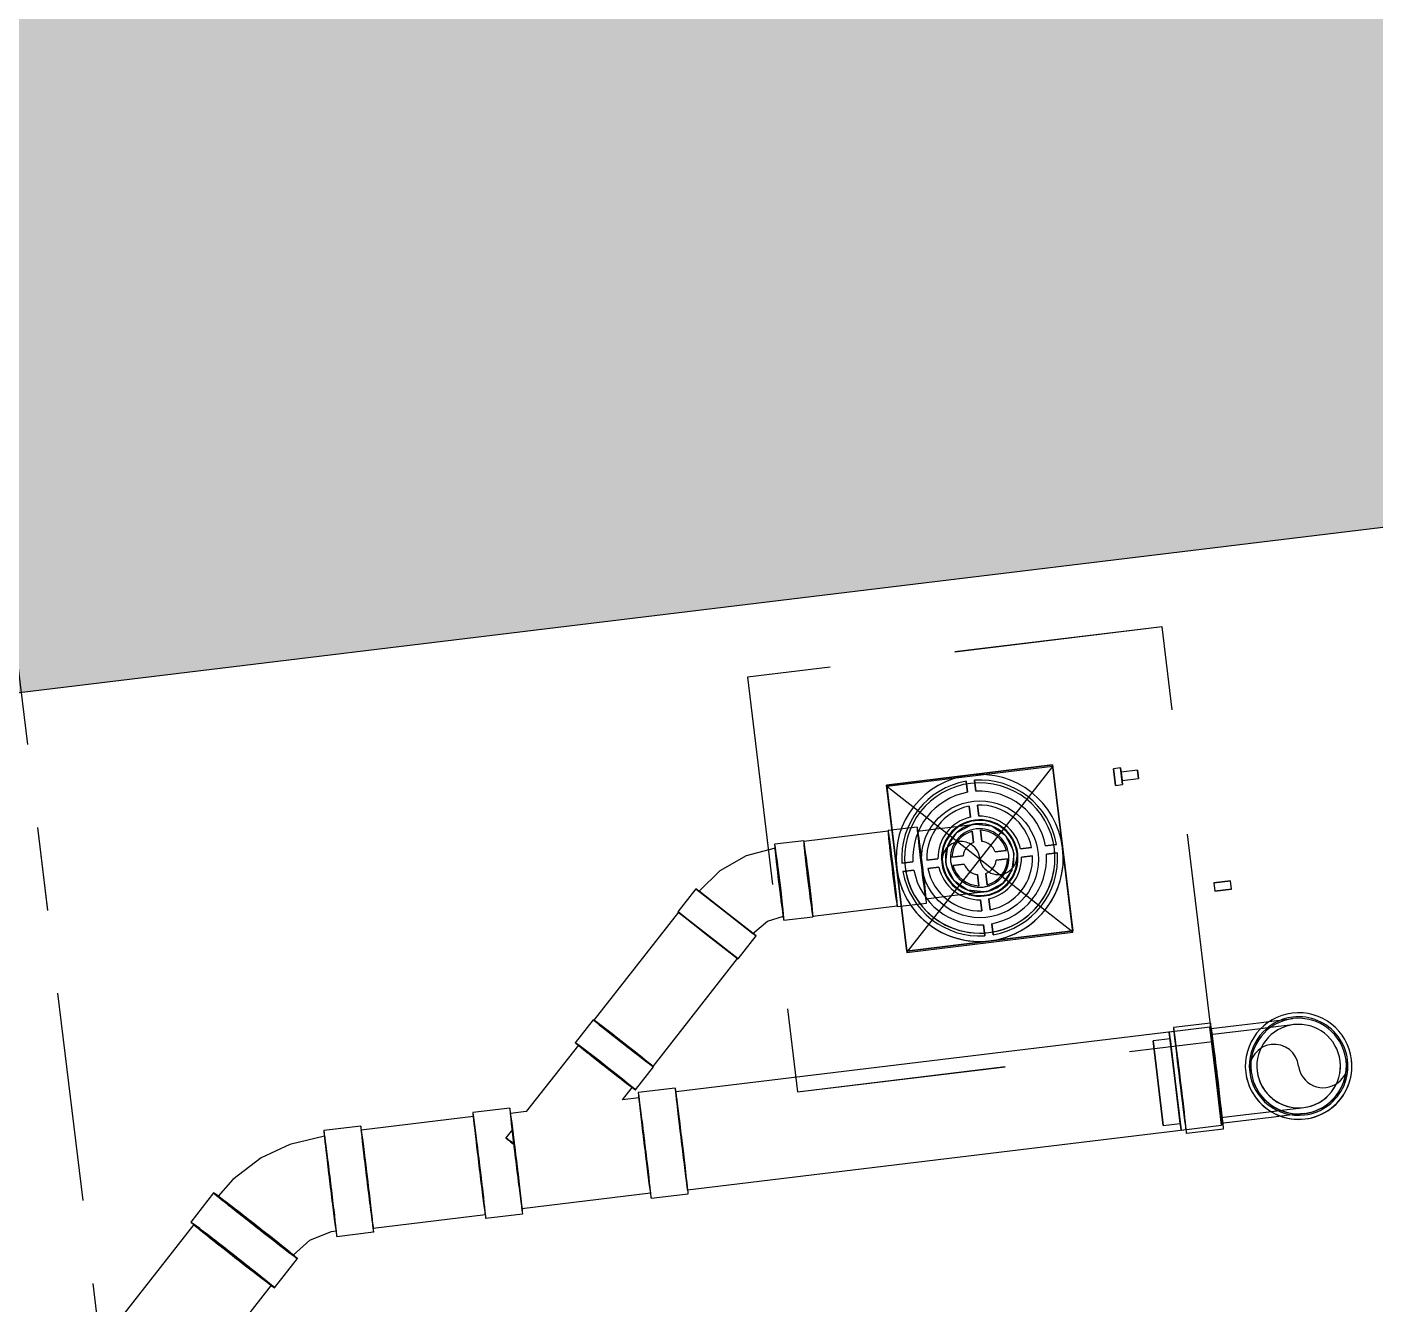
# Model space of a CAD drawing. Header units: inches. Extents: x 400392 to 401495, y 4543971 to 4544133.
# Drawn here: x 400461.434 to 400463.047, y 4544095.74 to 4544097.269 of the extents above; entities that cross this region are included whole.
import ezdxf

# ---------------------------------------------------------------- set-up
doc = ezdxf.new("R2010")
doc.units = ezdxf.units.IN
doc.header["$MEASUREMENT"] = 0
for name, pattern in [('AKS', [3, 2.5, -0.25, 0, -0.25]), ('CENTER', [2, 1.25, -0.25, 0.25, -0.25]), ('CIZGI', [0.4, 0.25, -0.15])]:
    doc.linetypes.add(name, pattern=pattern)
doc.layers.add('A-DETL-GENF', color=92, linetype='Continuous', lineweight=9)
for name, color, linetype in [('aks prota', 2, 'AKS'), ('kolon tarama prota', 252, 'Continuous'), ('perde prota', 1, 'Continuous'), ('PRT-MI-a_fit_drainage', 10, 'Continuous'), ('skesit prota', 7, 'Continuous'), ('st-s_level (kot)', 6, 'Continuous')]:
    doc.layers.add(name, color=color, linetype=linetype)
doc.styles.add('OLCU', font='romanstw.shx')

# ---------------------------------------------------------------- blocks, each defined once
blk = doc.blocks.new('+24.06 mekanik')
at = {"layer": 'kolon tarama prota', "color": 253}
for p, q in [((3347.1, 165306.5), (3347.1, 165306.5)), ((3474.6, 165306.5), (3474.6, 165306.5)), ((3190.9, 165252.2), (3181, 165252.2)), ((3181, 165252.2), (3181, 165232.2)), ((3181, 165232.2), (3181, 165252.2)), ((3190.9, 165252.2), (3190.9, 165232.2)), ((3190.9, 165232.2), (3190.9, 165252.2)), ((3181, 165232.2), (3190.9, 165232.2)), ((3347.1, 165208.1), (3347.1, 165163.6)), ((3352, 165206.5), (3352, 165157.7)), ((3352, 165206.5), (3411, 165206.5)), ((3411, 165206.5), (3352, 165206.5)), ((3411, 165206.5), (3470, 165206.5)), ((3470, 165206.5), (3411, 165206.5)), ((3411, 165206.5), (3411, 165206.5)), ((3411, 165206.5), (3411, 165206.5)), ((3470, 165157.7), (3470, 165206.5)), ((3474.6, 165163.6), (3474.6, 165208.1)), ((3036, 165157.7), (3036, 165138)), ((3036, 165157.7), (3046, 165157.7)), ((3046, 165157.7), (3036, 165157.7)), ((3046, 165138), (3046, 165157.7)), ((3351.9, 165163.6), (3351.9, 164562.9)), ((3352, 165157.7), (3411, 165157.7)), ((3411, 165157.7), (3352, 165157.7)), ((3360, 165157.7), (3360, 165137.2)), ((3360, 165157.7), (3462, 165157.7)), ((3462, 165157.7), (3360, 165157.7)), ((3411, 165157.7), (3470, 165157.7)), ((3470, 165157.7), (3411, 165157.7)), ((3462, 165137.2), (3462, 165157.7)), ((3469.9, 164562.9), (3469.9, 165163.6)), ((3031, 165138), (3031, 165129.4)), ((3031, 165138), (3051, 165138)), ((3051, 165138), (3031, 165138)), ((3036, 165138), (3046, 165138)), ((3046, 165138), (3036, 165138)), ((3051, 165129.4), (3051, 165138)), ((3360, 165137.2), (3462, 165137.2)), ((3462, 165137.2), (3360, 165137.2)), ((3031, 165129.4), (3051, 165129.4)), ((3051, 165129.4), (3031, 165129.4)), ((3217.7, 165057.7), (3017.7, 165057.7)), ((3017.7, 165057.7), (3017.7, 164857.7)), ((3017.7, 164857.7), (3017.7, 165057.7)), ((3017.7, 165057.7), (3217.7, 165057.7)), ((3017.7, 165057.7), (3017.7, 165057.7)), ((3112.7, 165050.9), (3112.7, 165037.6)), ((3112.7, 165037.6), (3112.7, 165050.9)), ((3112.7, 165050.9), (3112.7, 165050.9)), ((3122.7, 165037.6), (3122.7, 165050.9)), ((3122.7, 165050.9), (3122.7, 165037.6)), ((3122.7, 165050.9), (3122.7, 165050.9)), ((3217.7, 164857.7), (3217.7, 165057.7)), ((3217.7, 165057.7), (3217.7, 164857.7)), ((3217.7, 165057.7), (3217.7, 165057.7)), ((3112.7, 165037.6), (3112.7, 165037.6)), ((3122.7, 165037.6), (3122.7, 165037.6)), ((3112.7, 165020.9), (3112.7, 165007.5)), ((3112.7, 165007.5), (3112.7, 165020.9)), ((3112.7, 165020.9), (3112.7, 165020.9)), ((3122.7, 165007.5), (3122.7, 165020.9)), ((3122.7, 165020.9), (3122.7, 165007.5)), ((3122.7, 165020.9), (3122.7, 165020.9)), ((3112.7, 165007.5), (3112.7, 165007.5)), ((3122.7, 165007.5), (3122.7, 165007.5)), ((3112.7, 164990.7), (3112.7, 164977.1)), ((3112.7, 164977.1), (3112.7, 164990.7)), ((3112.7, 164990.7), (3112.7, 164990.7)), ((3122.7, 164977.1), (3122.7, 164990.7)), ((3122.7, 164990.7), (3122.7, 164977.1)), ((3122.7, 164990.7), (3122.7, 164990.7)), ((3112.7, 164977.1), (3112.7, 164977.1)), ((3122.7, 164977.1), (3122.7, 164977.1)), ((3037.9, 164962.7), (3024.5, 164962.7)), ((3024.5, 164962.7), (3037.9, 164962.7)), ((3024.5, 164962.7), (3024.5, 164962.7)), ((3037.9, 164962.7), (3037.9, 164962.7)), ((3068, 164962.7), (3054.6, 164962.7)), ((3054.6, 164962.7), (3068, 164962.7)), ((3054.6, 164962.7), (3054.6, 164962.7)), ((3068, 164962.7), (3068, 164962.7)), ((3098.4, 164962.7), (3084.8, 164962.7)), ((3084.8, 164962.7), (3098.4, 164962.7)), ((3084.8, 164962.7), (3084.8, 164962.7)), ((3098.4, 164962.7), (3098.4, 164962.7)), ((3150.7, 164962.7), (3137.1, 164962.7)), ((3137.1, 164962.7), (3150.7, 164962.7)), ((3137.1, 164962.7), (3137.1, 164962.7)), ((3150.7, 164962.7), (3150.7, 164962.7)), ((3180.9, 164962.7), (3167.5, 164962.7)), ((3167.5, 164962.7), (3180.9, 164962.7)), ((3167.5, 164962.7), (3167.5, 164962.7)), ((3180.9, 164962.7), (3180.9, 164962.7)), ((3210.9, 164962.7), (3197.6, 164962.7)), ((3197.6, 164962.7), (3210.9, 164962.7)), ((3197.6, 164962.7), (3197.6, 164962.7)), ((3210.9, 164962.7), (3210.9, 164962.7)), ((3024.5, 164952.7), (3037.9, 164952.7)), ((3037.9, 164952.7), (3024.5, 164952.7)), ((3024.5, 164952.7), (3024.5, 164952.7)), ((3037.9, 164952.7), (3037.9, 164952.7)), ((3054.6, 164952.7), (3068, 164952.7)), ((3068, 164952.7), (3054.6, 164952.7)), ((3054.6, 164952.7), (3054.6, 164952.7)), ((3068, 164952.7), (3068, 164952.7)), ((3084.8, 164952.7), (3098.4, 164952.7)), ((3098.4, 164952.7), (3084.8, 164952.7)), ((3084.8, 164952.7), (3084.8, 164952.7)), ((3098.4, 164952.7), (3098.4, 164952.7)), ((3112.7, 164938.4), (3112.7, 164924.8)), ((3112.7, 164924.8), (3112.7, 164938.4)), ((3112.7, 164938.4), (3112.7, 164938.4)), ((3122.7, 164924.8), (3122.7, 164938.4)), ((3122.7, 164938.4), (3122.7, 164924.8)), ((3122.7, 164938.4), (3122.7, 164938.4)), ((3137.1, 164952.7), (3150.7, 164952.7)), ((3150.7, 164952.7), (3137.1, 164952.7)), ((3137.1, 164952.7), (3137.1, 164952.7)), ((3150.7, 164952.7), (3150.7, 164952.7)), ((3167.5, 164952.7), (3180.9, 164952.7)), ((3180.9, 164952.7), (3167.5, 164952.7)), ((3167.5, 164952.7), (3167.5, 164952.7)), ((3180.9, 164952.7), (3180.9, 164952.7)), ((3197.6, 164952.7), (3210.9, 164952.7)), ((3210.9, 164952.7), (3197.6, 164952.7)), ((3197.6, 164952.7), (3197.6, 164952.7)), ((3210.9, 164952.7), (3210.9, 164952.7)), ((3112.7, 164924.8), (3112.7, 164924.8)), ((3122.7, 164924.8), (3122.7, 164924.8)), ((3112.7, 164908), (3112.7, 164894.6)), ((3112.7, 164894.6), (3112.7, 164908)), ((3112.7, 164908), (3112.7, 164908)), ((3122.7, 164894.6), (3122.7, 164908)), ((3122.7, 164908), (3122.7, 164894.6)), ((3122.7, 164908), (3122.7, 164908)), ((3112.7, 164894.6), (3112.7, 164894.6)), ((3122.7, 164894.6), (3122.7, 164894.6)), ((3071.9, 164887.9), (3071.9, 164852.9)), ((3112.7, 164877.9), (3112.7, 164864.5)), ((3112.7, 164864.5), (3112.7, 164877.9)), ((3112.7, 164877.9), (3112.7, 164877.9)), ((3122.7, 164864.5), (3122.7, 164877.9)), ((3122.7, 164877.9), (3122.7, 164864.5)), ((3122.7, 164877.9), (3122.7, 164877.9)), ((3163.5, 164852.9), (3163.5, 164887.9)), ((3017.7, 164857.7), (3217.7, 164857.7)), ((3217.7, 164857.7), (3017.7, 164857.7)), ((3017.7, 164857.7), (3017.7, 164857.7)), ((3112.7, 164864.5), (3112.7, 164864.5)), ((3122.7, 164864.5), (3122.7, 164864.5)), ((3217.7, 164857.7), (3217.7, 164857.7)), ((3072.7, 164852.9), (3072.7, 164751.2)), ((3162.7, 164751.2), (3162.7, 164852.9)), ((3071.9, 164751.2), (3071.9, 164716.2)), ((3163.5, 164716.2), (3163.5, 164751.2)), ((3113.4, 164616.2), (3178.1, 164680.9)), ((3178.1, 164680.9), (3113.4, 164616.2)), ((3202.8, 164656.2), (3178.1, 164680.9)), ((3116.8, 164619.6), (3174.7, 164677.5)), ((3174.7, 164677.5), (3116.8, 164619.6)), ((3138.1, 164591.4), (3202.8, 164656.2)), ((3202.8, 164656.2), (3138.1, 164591.4)), ((3202.3, 164655.6), (3170.5, 164623.8)), ((3170.5, 164623.8), (3202.3, 164655.6)), ((3318.3, 164539.6), (3202.3, 164655.6)), ((3113.3, 164616.2), (3138.1, 164591.4)), ((3170.5, 164623.8), (3138.7, 164592)), ((3138.7, 164592), (3170.5, 164623.8)), ((3138.7, 164592), (3254.6, 164476)), ((3347.1, 164562.9), (3347.1, 164518.4)), ((3474.6, 164518.4), (3474.6, 164562.9)), ((3318.3, 164539.6), (3286.5, 164507.8)), ((3286.5, 164507.8), (3318.3, 164539.6)), ((3343.6, 164515.4), (3318.8, 164540.2)), ((3286.5, 164507.8), (3254.6, 164476)), ((3254.6, 164476), (3286.5, 164507.8)), ((3353.7, 164498.5), (3340.2, 164512)), ((3353.7, 164518.4), (3353.7, 164498.4)), ((3468, 164363.5), (3468, 164518.4)), ((3254.1, 164475.4), (3278.8, 164450.7)), ((3282.2, 164454.1), (3353.7, 164382.6)), ((3353.7, 164382.6), (3353.7, 164363.5)), ((3347.1, 164363.5), (3347.1, 164319.1)), ((3372.8, 164363.5), (3381.9, 164354.4)), ((3391.1, 164363.2), (3390.9, 164363.8)), ((3474.6, 164319.1), (3474.6, 164363.5)), ((3351.9, 164319.1), (3351.9, 164183.9)), ((3469.9, 164183.9), (3469.9, 164319.1)), ((3347.1, 164183.9), (3347.1, 164139.5)), ((3474.6, 164139.5), (3474.6, 164183.9)), ((3526.7, 164058.2), (3495.2, 164089.7)), ((3629, 163949.2), (3523.3, 164054.9)), ((3405.1, 163999.5), (3436.5, 163968.1)), ((3439.9, 163971.4), (3545.6, 163865.7))]:
    blk.add_line(p, q, dxfattribs=at)
at = {"layer": 'kolon tarama prota', "color": 253, "flags": 128}
for points in [[(3353.7, 165208.1), (3353.7, 165238.3), (3353.7, 165265.6), (3353.7, 165287.3), (3353.7, 165301.4), (3353.7, 165306.5), (3353.7, 165306.5)], [(3361, 165306.5), (3361, 165301.8), (3361, 165288.1), (3361, 165266.6), (3361, 165239.5), (3361, 165209.3), (3361, 165206.5)], [(3461, 165206.5), (3461, 165236.9), (3461, 165264.4), (3461, 165286.4), (3461, 165300.9), (3461, 165306.5), (3461, 165306.5)], [(3468, 165306.5), (3468, 165301.8), (3468, 165288.1), (3468, 165266.6), (3468, 165239.6), (3468, 165209.4), (3468, 165208.1)], [(3076.8, 164957.7), (3081.4, 164976.7), (3094.4, 164991.4), (3112.6, 164998.4), (3117.7, 164998.7)], [(3117.7, 164998.7), (3136.7, 164994), (3151.4, 164981.1), (3158.4, 164962.8), (3158.7, 164957.7)], [(3076.8, 164887.9), (3076.8, 164913.3), (3076.8, 164935.1), (3076.8, 164950.5), (3076.8, 164957.5), (3076.8, 164957.7)], [(3117.7, 164916.8), (3098.7, 164921.5), (3084.1, 164934.4), (3077.1, 164952.7), (3076.8, 164957.7)], [(3158.7, 164957.7), (3154, 164938.7), (3141.1, 164924.1), (3122.8, 164917.1), (3117.7, 164916.8)], [(3158.7, 164957.7), (3158.7, 164953), (3158.7, 164939.5), (3158.7, 164919), (3158.7, 164894.2), (3158.7, 164887.9)], [(3076.7, 164716.2), (3081.5, 164680.5), (3095.4, 164647.3), (3116.8, 164619.6)], [(3174.7, 164677.5), (3162.3, 164696.5), (3158.7, 164716.2)], [(3353.7, 164139.5), (3358.5, 164097.1), (3370.5, 164061.1)], [(3474.8, 164107.9), (3468.2, 164134), (3468, 164139.5)], [(3490.6, 164085), (3475.1, 164107.1), (3474.8, 164107.9)], [(3370.5, 164061.1), (3392.2, 164024.4), (3409.8, 164004.2)]]:
    blk.add_lwpolyline(points, dxfattribs=at)
at = {"layer": 'kolon tarama prota', "color": 253}
for centre, radius, start, end in [((3410.9, 165306.5), 63.8, 90.0004, 270.0004), ((3410.9, 165306.5), 63.8, 90.0004, 270.0004), ((3410.9, 165306.5), 59, 0, 180), ((3410.9, 165306.5), 57.2, 90.0004, 270.0004), ((3410.9, 165306.5), 63.8, 270.0004, 90.0004), ((3410.9, 165306.5), 63.8, 270.0004, 90.0004), ((3410.9, 165336), 29.5, 270, 90), ((3410.9, 165306.5), 57.2, 270.0004, 90.0004), ((3411, 165306.5), 50, 90.0024, 270.0024), ((3411, 165306.5), 50, 270.0024, 90.0024), ((3410.9, 165306.5), 59, 180, 0), ((3410.9, 165277), 29.5, 90, 270), ((3117.7, 164957.7), 100, 89.9991, 269.9991), ((3117.7, 164957.7), 100, 89.9991, 269.9991), ((3117.7, 164957.7), 93.3, 93.07, 176.9283), ((3117.7, 164957.7), 93.3, 93.07, 176.9283), ((3117.7, 164957.7), 100, 269.9991, 89.9991), ((3117.7, 164957.7), 100, 269.9991, 89.9991), ((3117.7, 164957.7), 93.3, 3.07, 86.9283), ((3117.7, 164957.7), 93.3, 3.07, 86.9283), ((3117.7, 164957.7), 90, 89.9991, 269.9991), ((3117.7, 164957.7), 90, 89.9991, 269.9991), ((3117.7, 164957.7), 80, 93.5825, 176.4158), ((3117.7, 164957.7), 80, 93.5825, 176.4158), ((3117.7, 164957.7), 90, 269.9991, 89.9991), ((3117.7, 164957.7), 90, 269.9991, 89.9991), ((3117.7, 164957.7), 80, 3.5825, 86.4158), ((3117.7, 164957.7), 80, 3.5825, 86.4158), ((3117.7, 164957.7), 63.3, 94.5272, 175.4711), ((3117.7, 164957.7), 63.3, 94.5272, 175.4711), ((3117.7, 164957.7), 63.3, 4.5272, 85.4711), ((3117.7, 164957.7), 63.3, 4.5272, 85.4711), ((3117.7, 164957.7), 50, 95.7383, 174.26), ((3117.7, 164957.7), 50, 95.7383, 174.26), ((3117.7, 164957.7), 45.8, 89.9991, 269.9991), ((3117.7, 164957.7), 45.8, 89.9991, 269.9991), ((3117.7, 164957.7), 45, 0, 180), ((3117.7, 164957.7), 45.8, 269.9991, 89.9991), ((3117.7, 164957.7), 45.8, 269.9991, 89.9991), ((3117.7, 164980.2), 22.5, 270, 90), ((3117.7, 164957.7), 50, 5.7383, 84.26), ((3117.7, 164957.7), 50, 5.7383, 84.26), ((3117.7, 164957.7), 41, 89.9991, 269.9991), ((3117.7, 164957.7), 35, 89.9991, 269.9991), ((3117.7, 164957.7), 35, 89.9991, 269.9991), ((3117.7, 164957.7), 33.3, 98.6261, 171.3722), ((3117.7, 164957.7), 33.3, 98.6261, 171.3722), ((3117.7, 164957.7), 41, 269.9991, 89.9991), ((3117.7, 164957.7), 35, 269.9991, 89.9991), ((3117.7, 164957.7), 35, 269.9991, 89.9991), ((3117.7, 164957.7), 33.3, 8.6261, 81.3722), ((3117.7, 164957.7), 33.3, 8.6261, 81.3722), ((3117.7, 164957.7), 20, 104.4766, 165.5216), ((3117.7, 164957.7), 20, 104.4766, 165.5216), ((3117.7, 164957.7), 20, 14.4766, 75.5216), ((3117.7, 164957.7), 20, 14.4766, 75.5216), ((3117.7, 164957.7), 45, 180, 0), ((3117.7, 164935.2), 22.5, 90, 270), ((3117.7, 164957.7), 93.3, 183.07, 266.9283), ((3117.7, 164957.7), 93.3, 183.07, 266.9283), ((3117.7, 164957.7), 80, 183.5825, 266.4158), ((3117.7, 164957.7), 80, 183.5825, 266.4158), ((3117.7, 164957.7), 63.3, 184.5272, 265.4711), ((3117.7, 164957.7), 63.3, 184.5272, 265.4711), ((3117.7, 164957.7), 50, 185.7383, 264.26), ((3117.7, 164957.7), 50, 185.7383, 264.26), ((3117.7, 164957.7), 33.3, 188.6261, 261.3722), ((3117.7, 164957.7), 33.3, 188.6261, 261.3722), ((3117.7, 164957.7), 20, 194.4766, 255.5216), ((3117.7, 164957.7), 20, 194.4766, 255.5216), ((3117.7, 164957.7), 33.3, 278.6261, 351.3722), ((3117.7, 164957.7), 20, 284.4766, 345.5216), ((3117.7, 164957.7), 63.3, 274.5272, 355.4711), ((3117.7, 164957.7), 50, 275.7383, 354.26), ((3117.7, 164957.7), 93.3, 273.07, 356.9283), ((3117.7, 164957.7), 80, 273.5825, 356.4158), ((3117.7, 164957.7), 20, 284.4766, 345.5216), ((3117.7, 164957.7), 33.3, 278.6261, 351.3722), ((3117.7, 164957.7), 50, 275.7383, 354.26), ((3117.7, 164957.7), 63.3, 274.5272, 355.4711), ((3117.7, 164957.7), 80, 273.5825, 356.4158), ((3117.7, 164957.7), 93.3, 273.07, 356.9283)]:
    blk.add_arc(centre, radius, start, end, dxfattribs=at)
for centre, major_axis, ratio, start_param, end_param in [((3410.9, 165208.1), (63.8, 0), 0.009759, 1.570796, 4.712389), ((3410.9, 165208.1), (57.1, 0), 0.009759, 1.570796, 4.712389), ((3410.9, 165208.1), (63.8, 0), 0.009759, 4.712389, 7.853982), ((3410.9, 165208.1), (57.1, 0), 0.009759, 4.712389, 7.853982), ((3410.9, 165163.6), (63.8, 0), 0.009759, 1.570796, 4.712389), ((3410.9, 165163.6), (-59, 0), 0.009759, 4.712389, 6.283185), ((3410.9, 165163.6), (63.8, 0), 0.009759, 4.712389, 7.853982), ((3410.9, 165163.6), (-59, 0), 0.009759, 3.141593, 4.712389), ((3410.9, 165163.6), (-59, 0), 0.009759, 0, 1.570796), ((3410.9, 165163.6), (-59, 0), 0.009759, 1.570796, 3.141593), ((3117.7, 164887.9), (-45.8, 0), 0.018422, 4.712389, 7.853982), ((3117.7, 164887.9), (-41, 0), 0.018422, 4.712389, 7.853982), ((3117.7, 164887.9), (-45.8, 0), 0.018422, 1.570796, 4.712389), ((3117.7, 164887.9), (-41, 0), 0.018422, 1.570796, 4.712389), ((3117.7, 164852.9), (-45.8, 0), 0.018422, 4.712389, 7.853982), ((3117.7, 164852.9), (-45, 0), 0.018422, 4.712389, 6.283185), ((3117.7, 164852.9), (-45, 0), 0.018422, 0, 1.570796), ((3117.7, 164852.9), (-45, 0), 0.018422, 3.141593, 4.712389), ((3117.7, 164852.9), (-45.8, 0), 0.018422, 1.570796, 4.712389), ((3117.7, 164852.9), (-45, 0), 0.018422, 1.570796, 3.141593), ((3117.7, 164751.2), (-45.8, 0), 0.018422, 6.264766, 9.406359), ((3117.7, 164751.2), (-45.8, 0), 0.018422, 3.123174, 6.264766), ((3117.7, 164751.2), (-45, 0), 0.018422, 4.712389, 6.283185), ((3117.7, 164751.2), (-45, 0), 0.018422, 0, 1.570796), ((3117.7, 164751.2), (-45, 0), 0.018422, 3.141593, 4.712389), ((3117.7, 164751.2), (-45, 0), 0.018422, 1.570796, 3.141593), ((3117.7, 164716.2), (-45.8, 0), 0.018422, 6.264766, 9.406359), ((3117.7, 164716.2), (-45.8, 0), 0.018422, 3.123174, 6.264766), ((3117.7, 164716.2), (-41, 0), 0.018422, 6.264766, 9.406359), ((3117.7, 164716.2), (-41, 0), 0.018422, 3.123174, 6.264766), ((3410.9, 164562.9), (-63.8, 0), 0.009759, 3.145975, 6.287568), ((3410.9, 164562.9), (-63.8, 0), 0.009759, 0.004382, 3.145975), ((3410.9, 164562.9), (-59, 0), 0.009759, 4.712389, 6.283185), ((3410.9, 164562.9), (-59, 0), 0.009759, 0, 1.570796), ((3410.9, 164562.9), (-59, 0), 0.009759, 3.141593, 4.712389), ((3410.9, 164562.9), (-59, 0), 0.009759, 1.570796, 3.141593), ((3286.5, 164507.8), (32.4, 32.4), 0.009999, 6.279383, 9.420975), ((3286.5, 164507.8), (32.4, 32.4), 0.009999, 3.13779, 6.279383), ((3410.9, 164518.4), (-63.8, 0), 0.009759, 3.145975, 6.287568), ((3410.9, 164518.4), (-57.1, 0), 0.009759, 3.145975, 6.287568), ((3311.2, 164483.1), (32.4, 32.4), 0.009999, 6.279383, 9.420975), ((3311.2, 164483.1), (32.4, 32.4), 0.009999, 3.13779, 6.279383), ((3311.2, 164483.1), (29, 29), 0.009999, 6.279383, 9.420975), ((3311.2, 164483.1), (29, 29), 0.009999, 3.13779, 6.279383), ((3410.9, 164518.4), (-63.8, 0), 0.009759, 0.004382, 3.145975), ((3410.9, 164518.4), (-57.1, 0), 0.009759, 0.004382, 3.145975), ((3410.9, 164363.5), (-63.8, 0), 0.009759, 3.145975, 6.287568), ((3410.9, 164363.5), (-63.8, 0), 0.009759, 0.004382, 3.145975), ((3410.9, 164363.5), (-57.1, 0), 0.009759, 3.145975, 6.287568), ((3410.9, 164363.5), (-57.1, 0), 0.009759, 0.004382, 3.145975), ((3410.9, 164383.4), (29, 29), 0.009999, 2.32314, 3.13779), ((3410.9, 164383.4), (29, 29), 0.009999, 3.13779, 3.95244), ((3410.9, 164319.1), (-63.8, 0), 0.009759, 3.145975, 6.287568), ((3410.9, 164319.1), (-63.8, 0), 0.009759, 0.004382, 3.145975), ((3410.9, 164319.1), (-59, 0), 0.009759, 4.712389, 6.283185), ((3410.9, 164319.1), (-59, 0), 0.009759, 0, 1.570796), ((3410.9, 164319.1), (-59, 0), 0.009759, 3.141593, 4.712389), ((3410.9, 164319.1), (-59, 0), 0.009759, 1.570796, 3.141593), ((3410.9, 164183.9), (-63.8, 0), 0.009759, 3.145975, 6.287568), ((3410.9, 164183.9), (-63.8, 0), 0.009759, 0.004382, 3.145975), ((3410.9, 164183.9), (-59, 0), 0.009759, 4.712389, 6.283185), ((3410.9, 164183.9), (-59, 0), 0.009759, 0, 1.570796), ((3410.9, 164183.9), (-59, 0), 0.009759, 3.141593, 4.712389), ((3410.9, 164183.9), (-59, 0), 0.009759, 1.570796, 3.141593), ((3410.9, 164139.5), (-63.8, 0), 0.009759, 3.145975, 6.287568), ((3410.9, 164139.5), (-63.8, 0), 0.009759, 0.004382, 3.145975), ((3410.9, 164139.5), (-57.1, 0), 0.009759, 3.145975, 6.287568), ((3410.9, 164139.5), (-57.1, 0), 0.009759, 0.004382, 3.145975), ((3450.2, 164044.6), (45.1, 45.1), 0.01, 6.279383, 9.420976), ((3450.2, 164044.6), (45.1, 45.1), 0.01, 3.13779, 6.279383), ((3450.2, 164044.6), (40.4, 40.4), 0.01, 6.279383, 9.420976), ((3450.2, 164044.6), (40.4, 40.4), 0.01, 3.13779, 6.279383), ((3481.6, 164013.2), (45.1, 45.1), 0.01, 6.279383, 9.420976), ((3481.6, 164013.2), (45.1, 45.1), 0.01, 3.13779, 6.279383), ((3481.6, 164013.2), (41.7, 41.7), 0.01, 0, 1.570796), ((3481.6, 164013.2), (41.7, 41.7), 0.01, 4.712389, 6.283185), ((3481.6, 164013.2), (41.7, 41.7), 0.01, 1.570796, 3.141593), ((3481.6, 164013.2), (41.7, 41.7), 0.01, 3.141593, 4.712389)]:
    blk.add_ellipse(centre, major_axis=major_axis, ratio=ratio, start_param=start_param, end_param=end_param, dxfattribs=at)
blk = doc.blocks.new('YER SUZGECI_20x20')
at = {"color": 2}
blk.add_lwpolyline([(-20, 0), (0, 0), (0, 20), (-20, 20)], close=True, dxfattribs=at)
for points in [[(0, 20), (-20, 0)], [(-20, 20), (0, 0)]]:
    blk.add_lwpolyline(points, dxfattribs=at)
blk.add_circle((-10, 10), 7, dxfattribs=at)
blk = doc.blocks.new('A$C1a5ef8c2')
at = {"layer": 'kolon tarama prota'}
h = blk.add_hatch(color=256, dxfattribs=at)
h.dxf.hatch_style = 1
h.paths.add_polyline_path([(85.5393, 125.2701), (67.9684, 123.1364), (67.9201, 123.5334), (67.126, 123.437), (67.1742, 123.0399), (61.5158, 122.3528), (61.4675, 122.7498), (60.6734, 122.6534), (60.7216, 122.2563), (43.1507, 120.1225), (43.3315, 118.6335), (84.231, 123.6003), (91.7881, 61.3702), (93.5261, 59.5015), (93.2184, 62.0348)])
at = {"layer": 'aks prota', "ltscale": 10}
blk.add_line((41.2557, 119.1369), (87.6151, 124.7667), dxfattribs=at)
blk.add_line((41.2557, 119.1369), (87.6151, 124.7667), dxfattribs=at)
blk.add_line((41.2557, 119.1369), (87.6151, 124.7667), dxfattribs=at)
blk.add_line((41.2557, 119.1369), (87.6151, 124.7667), dxfattribs=at)
blk.add_line((41.2557, 119.1369), (87.6151, 124.7667), dxfattribs=at)
blk.add_line((41.2557, 119.1369), (87.6151, 124.7667), dxfattribs=at)
blk.add_line((41.2557, 119.1369), (87.6151, 124.7667), dxfattribs=at)
at = {"layer": 'perde prota'}
blk.add_lwpolyline([(60.7216, 122.2563), (43.1507, 120.1225), (43.3315, 118.6335), (84.231, 123.6003), (91.7881, 61.3702), (93.5261, 59.5015), (85.5393, 125.2701), (67.9684, 123.1364), (67.9201, 123.5334), (67.126, 123.437), (67.1742, 123.0399), (61.5158, 122.3528), (61.4675, 122.7498), (60.6734, 122.6534)], close=True, dxfattribs=at)
at = {"layer": 'PRT-MI-a_fit_drainage', "color": 2, "linetype": 'CIZGI'}
blk.add_lwpolyline([(71.2003, 121.9305), (70.704, 121.8702), (70.7642, 121.3739), (71.2606, 121.4341)], close=True, dxfattribs=at)
at = {"layer": 'skesit prota', "linetype": 'CENTER', "ltscale": 0.2}
blk.add_lwpolyline([(69.0168, 128.5897), (74.4951, 83.478), (75.0184, 84.1459), (74.125, 84.0374)], dxfattribs=at)
at = {"layer": 'A-DETL-GENF', "xscale": 0.001000000000024428, "yscale": 0.001000000000024428, "zscale": 0.001000000000024428, "rotation": 276.923993958082}
blk.add_blockref('+24.06 mekanik', (-93.1485, 104.8627), dxfattribs=at)
at = {"layer": 'PRT-MI-a_fit_drainage', "color": 2, "xscale": 0.01000000000024428, "yscale": 0.01000000000024428, "zscale": 0.01000000000024428, "rotation": 186.9239939582147}
blk.add_blockref('YER SUZGECI_20x20', (70.8709, 121.7394), dxfattribs=at)
at = {"layer": 'st-s_level (kot)', "color": 6, "style": 'OLCU', "width": 0.8}
for tag, p, rotation in [('D=60', (41.417, 99.58), 312.924), ('D=60', (34.9138, 96.8807), 312.924), ('D=60', (41.724, 89.5581), 312.924), ('D=60', (74.0724, 82.3654), 276.924), ('D=90', (58.4517, 80.8935), 312.924), ('D=60', (82.07, 73.7683), 276.924), ('D=60', (66.1695, 72.6971), 312.924), ('D=60', (59.5286, 70.1463), 312.924), ('D=60', (74.283, 63.9141), 312.924), ('D=60', (67.5232, 61.5504), 312.924), ('D=60', (81.9052, 55.7777), 312.924), ('D=60', (75.5177, 52.9544), 312.924), ('D=60', (83.5123, 44.3585), 312.924), ('D=60', (93.8675, 42.9534), 312.924), ('D=60', (102.2344, 34.1872), 312.924), ('D=60', (95.2184, 31.8097), 312.924), ('D=60', (99.2876, 27.6643), 312.924), ('+22.51', (112.2287, 23.9348), 312.924), ('+20.81', (108.552, 21.4997), 312.924), ('D=80', (97.1167, 17.5258), 312.924)]:
    blk.add_attdef(tag, p, '', height=0.2, rotation=rotation, dxfattribs=at)

msp = doc.modelspace()

# ---------------------------------------------------------------- hatches: boundary and pattern name
at = {"layer": 'kolon tarama prota'}
h = msp.add_hatch(color=256, dxfattribs=at)
h.dxf.hatch_style = 1
h.paths.add_polyline_path([(400477.1316, 4544099.8903), (400459.5606, 4544097.7565), (400459.5124, 4544098.1536), (400458.7183, 4544098.0571), (400458.7665, 4544097.6601), (400453.1081, 4544096.9729), (400453.0598, 4544097.37), (400452.2657, 4544097.2735), (400452.3139, 4544096.8765), (400434.743, 4544094.7427), (400434.9238, 4544093.2536), (400475.8233, 4544098.2204), (400483.3804, 4544035.9903), (400485.1184, 4544034.1216), (400484.8107, 4544036.655)])

# ---------------------------------------------------------------- linework, layer by layer
at = {"layer": 'aks prota', "ltscale": 10}
msp.add_line((400432.848, 4544093.757), (400479.2074, 4544099.3869), dxfattribs=at)
msp.add_line((400432.848, 4544093.757), (400479.2074, 4544099.3869), dxfattribs=at)
msp.add_line((400432.848, 4544093.757), (400479.2074, 4544099.3869), dxfattribs=at)
msp.add_line((400432.848, 4544093.757), (400479.2074, 4544099.3869), dxfattribs=at)
msp.add_line((400432.848, 4544093.757), (400479.2074, 4544099.3869), dxfattribs=at)
msp.add_line((400432.848, 4544093.757), (400479.2074, 4544099.3869), dxfattribs=at)
msp.add_line((400432.848, 4544093.757), (400479.2074, 4544099.3869), dxfattribs=at)
at = {"layer": 'perde prota'}
msp.add_lwpolyline([(400452.3139, 4544096.8765), (400434.743, 4544094.7427), (400434.9238, 4544093.2536), (400475.8233, 4544098.2204), (400483.3804, 4544035.9903), (400485.1184, 4544034.1216), (400477.1316, 4544099.8903), (400459.5606, 4544097.7565), (400459.5124, 4544098.1536), (400458.7183, 4544098.0571), (400458.7665, 4544097.6601), (400453.1081, 4544096.9729), (400453.0598, 4544097.37), (400452.2657, 4544097.2735)], close=True, dxfattribs=at)
at = {"layer": 'PRT-MI-a_fit_drainage', "color": 2, "linetype": 'CIZGI'}
msp.add_lwpolyline([(400462.7926, 4544096.5506), (400462.2963, 4544096.4904), (400462.3565, 4544095.994), (400462.8529, 4544096.0543)], close=True, dxfattribs=at)
at = {"layer": 'skesit prota', "linetype": 'CENTER', "ltscale": 0.2}
msp.add_lwpolyline([(400460.6091, 4544103.2099), (400466.0874, 4544058.0981), (400466.6107, 4544058.766), (400465.7173, 4544058.6575)], dxfattribs=at)

# ---------------------------------------------------------------- block references
msp.add_blockref('A$C1a5ef8c2', (400391.5923, 4543974.6201))
at = {"layer": 'A-DETL-GENF', "xscale": 0.001000000000024428, "yscale": 0.001000000000024428, "zscale": 0.001000000000024428, "rotation": 276.923993958082}
msp.add_blockref('+24.06 mekanik', (400298.4438, 4544079.4828), dxfattribs=at)
at = {"layer": 'PRT-MI-a_fit_drainage', "color": 2, "xscale": 0.01000000000024428, "yscale": 0.01000000000024428, "zscale": 0.01000000000024428, "rotation": 186.9239939582147}
msp.add_blockref('YER SUZGECI_20x20', (400462.4632, 4544096.3595), dxfattribs=at)

doc.saveas('drawing.dxf')
